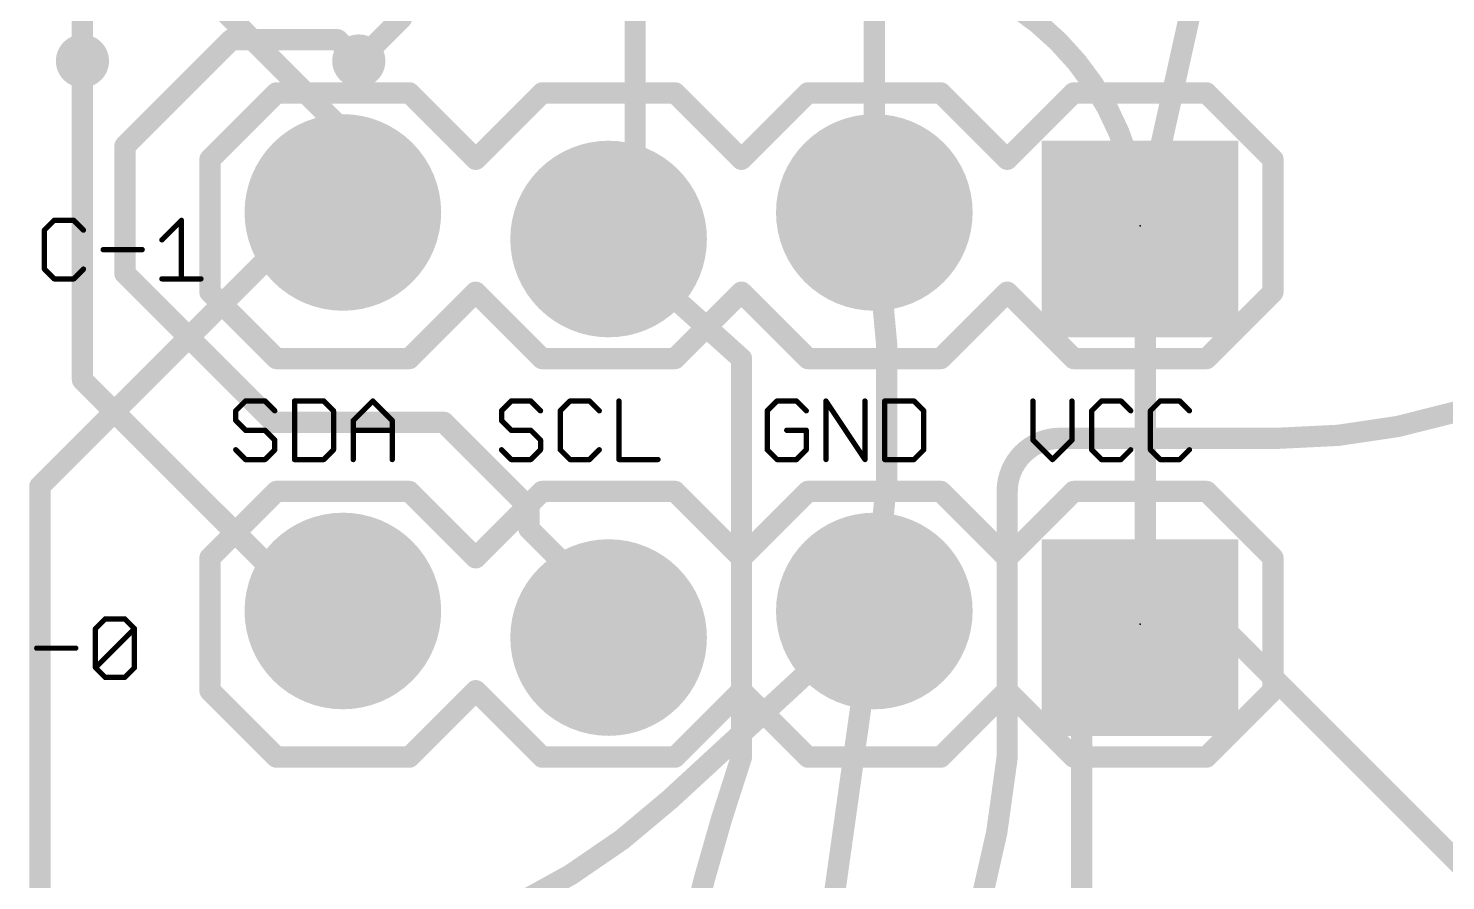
# Model space of a CAD drawing. Extents: x 0 to 40.9, y -0.1 to 59.7.
# Drawn here: x 13.5 to 27.05, y 40.73 to 48.88 of the extents above; entities that cross this region are included whole.
import ezdxf

# ---------------------------------------------------------------- set-up
doc = ezdxf.new("R2010")
doc.units = 0
for name, color, linetype in [('1', 22, 'CONTINUOUS'), ('16', 175, 'CONTINUOUS'), ('17', 82, 'CONTINUOUS'), ('18', 82, 'CONTINUOUS'), ('21', 253, 'CONTINUOUS'), ('23', 7, 'CONTINUOUS'), ('25', 253, 'CONTINUOUS'), ('51', 253, 'CONTINUOUS')]:
    doc.layers.add(name, color=color, linetype=linetype)

# ---------------------------------------------------------------- blocks, each defined once
blk = doc.blocks.new('RECT')
blk.add_solid([(-0.5, -0.5), (0.5, -0.5), (-0.5, 0.5), (0.5, 0.5)])
blk = doc.blocks.new('SQUAREP')
blk.add_solid([(-0.5, -0.5), (0.5, -0.5), (-0.5, 0.5), (0.5, 0.5)])
blk = doc.blocks.new('ROUNDP')
at = {"const_width": 0.5}
blk.add_lwpolyline([(0, -0.25, 1), (0, 0.25, 1), (0, -0.25)], format="xyb", dxfattribs=at)
blk = doc.blocks.new('ROUNDV')
at = {"const_width": 0.5}
blk.add_lwpolyline([(0, -0.25, 1), (0, 0.25, 1), (0, -0.25)], format="xyb", dxfattribs=at)

msp = doc.modelspace()

# ---------------------------------------------------------------- linework, layer by layer
at = {"layer": '1', "const_width": 0.2032}
for points in [[(24.13, 46.863), (25.4, 52.578)], [(15.4432, 48.768), (14.4272, 47.752)], [(16.4592, 48.768), (15.4432, 48.768)], [(16.6624, 48.5648), (16.4592, 48.768)], [(14.0208, 48.5648), (14.0208, 45.5168)], [(14.4272, 47.752), (14.4272, 46.5328)], [(24.13, 46.863), (24.1808, 46.736)], [(24.1808, 43.0784), (24.1808, 46.736)], [(14.4272, 46.5328), (15.8496, 45.1104)], [(14.0208, 45.5168), (16.0528, 43.4848)], [(15.8496, 45.1104), (17.4752, 45.1104)], [(17.4752, 45.1104), (18.288, 44.2976)], [(18.288, 44.2976), (18.288, 44.0944)], [(18.288, 44.0944), (18.8976, 43.4848)], [(16.0528, 43.4848), (16.4592, 43.4848)], [(16.4592, 43.4848), (16.51, 43.307)], [(18.8976, 43.4848), (18.8976, 43.0784)], [(21.59, 43.307), (19.6342, 41.5036)], [(18.8976, 43.0784), (19.05, 43.053)], [(24.1808, 43.0784), (24.13, 43.053)], [(24.1808, 43.0784), (24.9936, 43.0784)], [(24.9936, 43.0784), (27.2288, 40.8432)]]:
    msp.add_lwpolyline(points, dxfattribs=at)
at = {"layer": '1'}
for points, const_width in [([(24.13, 46.863, 0.4142), (21.463, 49.53)], 0.2032), ([(15.4432, 48.8188, 1), (15.4432, 48.7172)], 0.1016), ([(15.4791, 48.7321, 1), (15.4073, 48.8039)], 0.1016), ([(16.4951, 48.8039, 1), (16.4233, 48.7321)], 0.1016), ([(16.4592, 48.7172, 1), (16.4592, 48.8188)], 0.1016), ([(14.0716, 48.5648, 1), (13.97, 48.5648)], 0.1016), ([(16.6265, 48.5289, 1), (16.6983, 48.6007)], 0.1016), ([(14.478, 47.752, 1), (14.3764, 47.752)], 0.1016), ([(14.3913, 47.7879, 1), (14.4631, 47.7161)], 0.1016), ([(24.1772, 46.8819, 1), (24.0828, 46.8441)], 0.1016), ([(24.0804, 46.874, 1), (24.1796, 46.852)], 0.1016), ([(24.0792, 46.863, 1), (24.1808, 46.863)], 0.1016), ([(24.2316, 46.736, 1), (24.13, 46.736)], 0.1016), ([(24.1336, 46.7171, 1), (24.228, 46.7549)], 0.1016), ([(14.4631, 46.5687, 1), (14.3913, 46.4969)], 0.1016), ([(14.3764, 46.5328, 1), (14.478, 46.5328)], 0.1016), ([(14.0567, 45.5527, 1), (13.9849, 45.4809)], 0.1016), ([(13.97, 45.5168, 1), (14.0716, 45.5168)], 0.1016), ([(15.8496, 45.1612, 1), (15.8496, 45.0596)], 0.1016), ([(15.8137, 45.0745, 1), (15.8855, 45.1463)], 0.1016), ([(17.5111, 45.1463, 1), (17.4393, 45.0745)], 0.1016), ([(17.4752, 45.0596, 1), (17.4752, 45.1612)], 0.1016), ([(18.3388, 44.2976, 1), (18.2372, 44.2976)], 0.1016), ([(18.2521, 44.2617, 1), (18.3239, 44.3335)], 0.1016), ([(18.3239, 44.1303, 1), (18.2521, 44.0585)], 0.1016), ([(18.2372, 44.0944, 1), (18.3388, 44.0944)], 0.1016), ([(16.0528, 43.5356, 1), (16.0528, 43.434)], 0.1016), ([(16.0169, 43.4489, 1), (16.0887, 43.5207)], 0.1016), ([(16.508, 43.4988, 1), (16.4104, 43.4708)], 0.1016), ([(16.4592, 43.434, 1), (16.4592, 43.5356)], 0.1016), ([(18.9484, 43.4848, 1), (18.8468, 43.4848)], 0.1016), ([(18.8617, 43.4489, 1), (18.9335, 43.5207)], 0.1016), ([(16.4612, 43.293, 1), (16.5588, 43.321)], 0.1016), ([(21.6244, 43.2697, 1), (21.5556, 43.3443)], 0.1016), ([(18.906, 43.1285, 1), (18.8892, 43.0283)], 0.1016), ([(18.8468, 43.0784, 1), (18.9484, 43.0784)], 0.1016), ([(19.0416, 43.0029, 1), (19.0584, 43.1031)], 0.1016), ([(24.1073, 43.0984, 1), (24.1527, 43.0076)], 0.1016), ([(24.1808, 43.1292, 1), (24.1808, 43.0276)], 0.1016), ([(24.13, 43.0784, 1), (24.2316, 43.0784)], 0.1016), ([(24.2035, 43.033, 1), (24.1581, 43.1238)], 0.1016), ([(25.0295, 43.1143, 1), (24.9577, 43.0425)], 0.1016), ([(24.9936, 43.0276, 1), (24.9936, 43.1292)], 0.1016), ([(11.6332, 41.8846, 0.2624), (15.875, 39.878)], 0.2032), ([(15.875, 39.878, 0.17), (19.6342, 41.5036)], 0.2032), ([(19.5998, 41.5409, 1), (19.6686, 41.4663)], 0.1016), ([(19.6686, 41.4663, 1), (19.5998, 41.5409)], 0.1016)]:
    msp.add_lwpolyline(points, format="xyb", dxfattribs=dict(at, const_width=const_width))
at = {"layer": '16', "const_width": 0.2032}
for points in [[(21.59, 47.117), (21.59, 53.34)], [(16.4592, 47.9552), (13.208, 51.2064)], [(19.304, 47.1424), (19.304, 50.5968)], [(17.0688, 50.1904), (17.0688, 48.9712)], [(14.0208, 49.5808), (14.0208, 48.5648)], [(17.0688, 48.9712), (16.6624, 48.5648)], [(16.4592, 47.1424), (16.4592, 47.9552)], [(16.4592, 47.1424), (16.51, 47.117)], [(16.4592, 46.9392), (16.51, 47.117)], [(19.1008, 46.9392), (19.304, 47.1424)], [(16.0528, 46.9392), (13.6144, 44.5008)], [(16.4592, 46.9392), (16.0528, 46.9392)], [(19.05, 46.863), (19.1008, 46.9392)], [(20.32, 45.72), (19.05, 46.863)], [(20.32, 41.91), (20.32, 45.72)], [(23.368, 44.958), (25.4508, 44.958)], [(13.6144, 35.7632), (13.6144, 44.5008)], [(22.86, 41.91), (22.86, 44.45)], [(20.32, 34.29), (21.59, 43.307)], [(23.9776, 42.8752), (24.13, 43.053)], [(23.9776, 42.8752), (23.5712, 42.4688)], [(23.5712, 42.4688), (23.5712, 36.576)]]:
    msp.add_lwpolyline(points, dxfattribs=at)
at = {"layer": '16'}
for points, const_width in [([(25.4508, 44.958, 0.4142), (31.2928, 50.8)], 0.2032), ([(17.018, 48.9712, 1), (17.1196, 48.9712)], 0.1016), ([(16.6265, 48.6007, 1), (16.6983, 48.5289)], 0.1016), ([(13.97, 48.5648, 1), (14.0716, 48.5648)], 0.1016), ([(16.51, 47.9552, 1), (16.4084, 47.9552)], 0.1016), ([(16.4233, 47.9193, 1), (16.4951, 47.9911)], 0.1016), ([(16.4819, 47.1878, 1), (16.4365, 47.097)], 0.1016), ([(16.4084, 47.1424, 1), (16.51, 47.1424)], 0.1016), ([(16.5588, 47.103, 1), (16.4612, 47.131)], 0.1016), ([(16.4873, 47.0716, 1), (16.5327, 47.1624)], 0.1016), ([(19.2532, 47.1424, 1), (19.3548, 47.1424)], 0.1016), ([(19.3399, 47.1065, 1), (19.2681, 47.1783)], 0.1016), ([(21.59, 43.307, 0.0701), (21.59, 47.117)], 0.2032), ([(21.6403, 47.1241, 1), (21.5397, 47.1099)], 0.1016), ([(21.5392, 47.117, 1), (21.6408, 47.117)], 0.1016), ([(16.0528, 46.99, 1), (16.0528, 46.8884)], 0.1016), ([(16.0887, 46.9033, 1), (16.0169, 46.9751)], 0.1016), ([(16.4592, 46.8884, 1), (16.4592, 46.99)], 0.1016), ([(19.0649, 46.9751, 1), (19.1367, 46.9033)], 0.1016), ([(19.1431, 46.911, 1), (19.0585, 46.9674)], 0.1016), ([(16.4104, 46.9532, 1), (16.508, 46.9252)], 0.1016), ([(19.084, 46.9008, 1), (19.016, 46.8252)], 0.1016), ([(19.0077, 46.8912, 1), (19.0923, 46.8348)], 0.1016), ([(20.3708, 45.72, 1), (20.2692, 45.72)], 0.1016), ([(20.286, 45.6822, 1), (20.354, 45.7578)], 0.1016), ([(23.368, 44.958, 0.4142), (22.86, 44.45)], 0.2032), ([(23.368, 45.0088, 1), (23.368, 44.9072)], 0.1016), ([(23.368, 44.9072, 1), (23.368, 45.0088)], 0.1016), ([(25.4508, 45.0088, 1), (25.4508, 44.9072)], 0.1016), ([(25.4508, 44.9072, 1), (25.4508, 45.0088)], 0.1016), ([(13.6652, 44.5008, 1), (13.5636, 44.5008)], 0.1016), ([(13.5785, 44.5367, 1), (13.6503, 44.4649)], 0.1016), ([(22.9108, 44.45, 1), (22.8092, 44.45)], 0.1016), ([(22.8092, 44.45, 1), (22.9108, 44.45)], 0.1016), ([(21.5397, 43.3141, 1), (21.6403, 43.2999)], 0.1016), ([(21.6403, 43.2999, 1), (21.5397, 43.3141)], 0.1016), ([(24.1686, 43.0199, 1), (24.0914, 43.0861)], 0.1016), ([(23.939, 42.9083, 1), (24.0162, 42.8421)], 0.1016), ([(24.0135, 42.8393, 1), (23.9417, 42.9111)], 0.1016), ([(23.622, 42.4688, 1), (23.5204, 42.4688)], 0.1016), ([(23.5353, 42.5047, 1), (23.6071, 42.4329)], 0.1016), ([(20.32, 41.91, 0.025), (19.812, 40.132)], 0.2032), ([(20.3681, 41.8936, 1), (20.2719, 41.9264)], 0.1016), ([(22.098, 39.116, 0.0858), (22.86, 41.91)], 0.2032), ([(22.9106, 41.9052, 1), (22.8094, 41.9148)], 0.1016), ([(20.2692, 41.91, 1), (20.3708, 41.91)], 0.1016), ([(22.8092, 41.91, 1), (22.9108, 41.91)], 0.1016)]:
    msp.add_lwpolyline(points, format="xyb", dxfattribs=dict(at, const_width=const_width))
at = {"layer": '21', "const_width": 0.2032}
for points in [[(15.24, 47.625), (15.875, 48.26)], [(15.875, 48.26), (17.145, 48.26)], [(17.78, 47.625), (17.145, 48.26)], [(17.78, 47.625), (18.415, 48.26)], [(18.415, 48.26), (19.685, 48.26)], [(19.685, 48.26), (20.32, 47.625)], [(20.32, 47.625), (20.955, 48.26)], [(20.955, 48.26), (22.225, 48.26)], [(22.225, 48.26), (22.86, 47.625)], [(22.86, 47.625), (23.495, 48.26)], [(23.495, 48.26), (24.765, 48.26)], [(25.4, 47.625), (24.765, 48.26)], [(15.24, 46.355), (15.24, 47.625)], [(25.4, 46.355), (25.4, 47.625)], [(15.875, 45.72), (15.24, 46.355)], [(17.145, 45.72), (17.78, 46.355)], [(18.415, 45.72), (17.78, 46.355)], [(20.32, 46.355), (19.685, 45.72)], [(20.955, 45.72), (20.32, 46.355)], [(22.86, 46.355), (22.225, 45.72)], [(23.495, 45.72), (22.86, 46.355)], [(24.765, 45.72), (25.4, 46.355)], [(17.145, 45.72), (15.875, 45.72)], [(19.685, 45.72), (18.415, 45.72)], [(22.225, 45.72), (20.955, 45.72)], [(24.765, 45.72), (23.495, 45.72)], [(15.24, 43.815), (15.875, 44.45)], [(15.875, 44.45), (17.145, 44.45)], [(17.78, 43.815), (17.145, 44.45)], [(17.78, 43.815), (18.415, 44.45)], [(18.415, 44.45), (19.685, 44.45)], [(19.685, 44.45), (20.32, 43.815)], [(20.32, 43.815), (20.955, 44.45)], [(20.955, 44.45), (22.225, 44.45)], [(22.225, 44.45), (22.86, 43.815)], [(22.86, 43.815), (23.495, 44.45)], [(23.495, 44.45), (24.765, 44.45)], [(25.4, 43.815), (24.765, 44.45)], [(15.24, 42.545), (15.24, 43.815)], [(25.4, 42.545), (25.4, 43.815)], [(15.875, 41.91), (15.24, 42.545)], [(17.145, 41.91), (17.78, 42.545)], [(18.415, 41.91), (17.78, 42.545)], [(20.32, 42.545), (19.685, 41.91)], [(20.955, 41.91), (20.32, 42.545)], [(22.86, 42.545), (22.225, 41.91)], [(23.495, 41.91), (22.86, 42.545)], [(24.765, 41.91), (25.4, 42.545)], [(17.145, 41.91), (15.875, 41.91)], [(19.685, 41.91), (18.415, 41.91)], [(22.225, 41.91), (20.955, 41.91)], [(24.765, 41.91), (23.495, 41.91)]]:
    msp.add_lwpolyline(points, dxfattribs=at)
at = {"layer": '21', "const_width": 0.1016}
for points in [[(15.875, 48.3108, 1), (15.875, 48.2092)], [(15.9109, 48.2241, 1), (15.8391, 48.2959)], [(17.1809, 48.2959, 1), (17.1091, 48.2241)], [(17.145, 48.2092, 1), (17.145, 48.3108)], [(18.415, 48.3108, 1), (18.415, 48.2092)], [(18.4509, 48.2241, 1), (18.3791, 48.2959)], [(19.7209, 48.2959, 1), (19.6491, 48.2241)], [(19.685, 48.2092, 1), (19.685, 48.3108)], [(20.955, 48.3108, 1), (20.955, 48.2092)], [(20.9909, 48.2241, 1), (20.9191, 48.2959)], [(22.2609, 48.2959, 1), (22.1891, 48.2241)], [(22.225, 48.2092, 1), (22.225, 48.3108)], [(23.495, 48.3108, 1), (23.495, 48.2092)], [(23.5309, 48.2241, 1), (23.4591, 48.2959)], [(24.8009, 48.2959, 1), (24.7291, 48.2241)], [(24.765, 48.2092, 1), (24.765, 48.3108)], [(15.2908, 47.625, 1), (15.1892, 47.625)], [(15.2041, 47.6609, 1), (15.2759, 47.5891)], [(17.7441, 47.6609, 1), (17.8159, 47.5891)], [(17.7441, 47.5891, 1), (17.8159, 47.6609)], [(20.2841, 47.6609, 1), (20.3559, 47.5891)], [(20.2841, 47.5891, 1), (20.3559, 47.6609)], [(22.8241, 47.6609, 1), (22.8959, 47.5891)], [(22.8241, 47.5891, 1), (22.8959, 47.6609)], [(25.4508, 47.625, 1), (25.3492, 47.625)], [(25.3641, 47.5891, 1), (25.4359, 47.6609)], [(15.2759, 46.3909, 1), (15.2041, 46.3191)], [(15.1892, 46.355, 1), (15.2908, 46.355)], [(17.8159, 46.3909, 1), (17.7441, 46.3191)], [(17.8159, 46.3191, 1), (17.7441, 46.3909)], [(20.3559, 46.3909, 1), (20.2841, 46.3191)], [(20.3559, 46.3191, 1), (20.2841, 46.3909)], [(22.8959, 46.3909, 1), (22.8241, 46.3191)], [(22.8959, 46.3191, 1), (22.8241, 46.3909)], [(25.3492, 46.355, 1), (25.4508, 46.355)], [(25.4359, 46.3191, 1), (25.3641, 46.3909)], [(15.875, 45.7708, 1), (15.875, 45.6692)], [(15.8391, 45.6841, 1), (15.9109, 45.7559)], [(17.1091, 45.7559, 1), (17.1809, 45.6841)], [(17.145, 45.6692, 1), (17.145, 45.7708)], [(18.415, 45.7708, 1), (18.415, 45.6692)], [(18.3791, 45.6841, 1), (18.4509, 45.7559)], [(19.6491, 45.7559, 1), (19.7209, 45.6841)], [(19.685, 45.6692, 1), (19.685, 45.7708)], [(20.955, 45.7708, 1), (20.955, 45.6692)], [(20.9191, 45.6841, 1), (20.9909, 45.7559)], [(22.1891, 45.7559, 1), (22.2609, 45.6841)], [(22.225, 45.6692, 1), (22.225, 45.7708)], [(23.495, 45.7708, 1), (23.495, 45.6692)], [(23.4591, 45.6841, 1), (23.5309, 45.7559)], [(24.7291, 45.7559, 1), (24.8009, 45.6841)], [(24.765, 45.6692, 1), (24.765, 45.7708)], [(15.875, 44.5008, 1), (15.875, 44.3992)], [(15.9109, 44.4141, 1), (15.8391, 44.4859)], [(17.1809, 44.4859, 1), (17.1091, 44.4141)], [(17.145, 44.3992, 1), (17.145, 44.5008)], [(18.415, 44.5008, 1), (18.415, 44.3992)], [(18.4509, 44.4141, 1), (18.3791, 44.4859)], [(19.7209, 44.4859, 1), (19.6491, 44.4141)], [(19.685, 44.3992, 1), (19.685, 44.5008)], [(20.955, 44.5008, 1), (20.955, 44.3992)], [(20.9909, 44.4141, 1), (20.9191, 44.4859)], [(22.2609, 44.4859, 1), (22.1891, 44.4141)], [(22.225, 44.3992, 1), (22.225, 44.5008)], [(23.495, 44.5008, 1), (23.495, 44.3992)], [(23.5309, 44.4141, 1), (23.4591, 44.4859)], [(24.8009, 44.4859, 1), (24.7291, 44.4141)], [(24.765, 44.3992, 1), (24.765, 44.5008)], [(15.2908, 43.815, 1), (15.1892, 43.815)], [(15.2041, 43.8509, 1), (15.2759, 43.7791)], [(17.7441, 43.8509, 1), (17.8159, 43.7791)], [(17.7441, 43.7791, 1), (17.8159, 43.8509)], [(20.2841, 43.8509, 1), (20.3559, 43.7791)], [(20.2841, 43.7791, 1), (20.3559, 43.8509)], [(22.8241, 43.8509, 1), (22.8959, 43.7791)], [(22.8241, 43.7791, 1), (22.8959, 43.8509)], [(25.4508, 43.815, 1), (25.3492, 43.815)], [(25.3641, 43.7791, 1), (25.4359, 43.8509)], [(15.2759, 42.5809, 1), (15.2041, 42.5091)], [(15.1892, 42.545, 1), (15.2908, 42.545)], [(17.8159, 42.5809, 1), (17.7441, 42.5091)], [(17.8159, 42.5091, 1), (17.7441, 42.5809)], [(20.3559, 42.5809, 1), (20.2841, 42.5091)], [(20.3559, 42.5091, 1), (20.2841, 42.5809)], [(22.8959, 42.5809, 1), (22.8241, 42.5091)], [(22.8959, 42.5091, 1), (22.8241, 42.5809)], [(25.3492, 42.545, 1), (25.4508, 42.545)], [(25.4359, 42.5091, 1), (25.3641, 42.5809)], [(15.875, 41.9608, 1), (15.875, 41.8592)], [(15.8391, 41.8741, 1), (15.9109, 41.9459)], [(17.1091, 41.9459, 1), (17.1809, 41.8741)], [(17.145, 41.8592, 1), (17.145, 41.9608)], [(18.415, 41.9608, 1), (18.415, 41.8592)], [(18.3791, 41.8741, 1), (18.4509, 41.9459)], [(19.6491, 41.9459, 1), (19.7209, 41.8741)], [(19.685, 41.8592, 1), (19.685, 41.9608)], [(20.955, 41.9608, 1), (20.955, 41.8592)], [(20.9191, 41.8741, 1), (20.9909, 41.9459)], [(22.1891, 41.9459, 1), (22.2609, 41.8741)], [(22.225, 41.8592, 1), (22.225, 41.9608)], [(23.495, 41.9608, 1), (23.495, 41.8592)], [(23.4591, 41.8741, 1), (23.5309, 41.9459)], [(24.7291, 41.9459, 1), (24.8009, 41.8741)], [(24.765, 41.8592, 1), (24.765, 41.9608)]]:
    msp.add_lwpolyline(points, format="xyb", dxfattribs=at)
at = {"layer": '23'}
for p in [(24.13, 46.99), (24.13, 43.18)]:
    msp.add_point(p, dxfattribs=at)
at = {"layer": '25', "const_width": 0.0508}
for points in [[(13.7509, 47.0413), (13.6577, 46.9481)], [(13.9373, 47.0413), (13.7509, 47.0413)], [(14.0305, 46.9481), (13.9373, 47.0413)], [(14.7803, 46.8548), (14.9667, 47.0413)], [(14.9667, 47.0413), (14.9667, 46.482)], [(13.6577, 46.9481), (13.6577, 46.5752)], [(14.219, 46.7616), (14.5918, 46.7616)], [(13.6577, 46.5752), (13.7509, 46.482)], [(13.7509, 46.482), (13.9373, 46.482)], [(13.9373, 46.482), (14.0305, 46.5752)], [(14.7803, 46.482), (15.1531, 46.482)], [(15.5797, 45.3141), (15.4865, 45.2209)], [(15.7661, 45.3141), (15.5797, 45.3141)], [(15.8593, 45.2209), (15.7661, 45.3141)], [(16.0478, 45.3141), (16.0478, 44.7548)], [(16.3274, 45.3141), (16.0478, 45.3141)], [(16.4206, 45.2209), (16.3274, 45.3141)], [(16.6091, 45.1277), (16.7955, 45.3141)], [(16.7955, 45.3141), (16.9819, 45.1277)], [(18.1197, 45.3141), (18.0265, 45.2209)], [(18.3061, 45.3141), (18.1197, 45.3141)], [(18.3993, 45.2209), (18.3061, 45.3141)], [(18.681, 45.3141), (18.5878, 45.2209)], [(18.8674, 45.3141), (18.681, 45.3141)], [(18.9606, 45.2209), (18.8674, 45.3141)], [(19.1491, 45.3141), (19.1491, 44.7548)], [(20.6597, 45.3141), (20.5665, 45.2209)], [(20.8461, 45.3141), (20.6597, 45.3141)], [(20.9393, 45.2209), (20.8461, 45.3141)], [(21.1278, 44.7548), (21.1278, 45.3141)], [(21.1278, 45.3141), (21.5006, 44.7548)], [(21.5006, 44.7548), (21.5006, 45.3141)], [(21.6891, 45.3141), (21.6891, 44.7548)], [(21.9687, 45.3141), (21.6891, 45.3141)], [(22.0619, 45.2209), (21.9687, 45.3141)], [(23.1065, 45.3141), (23.1065, 44.9412)], [(23.4793, 44.9412), (23.4793, 45.3141)], [(23.761, 45.3141), (23.6678, 45.2209)], [(23.9474, 45.3141), (23.761, 45.3141)], [(24.0406, 45.2209), (23.9474, 45.3141)], [(24.3223, 45.3141), (24.2291, 45.2209)], [(24.5087, 45.3141), (24.3223, 45.3141)], [(24.6019, 45.2209), (24.5087, 45.3141)], [(15.4865, 45.2209), (15.4865, 45.1277)], [(15.4865, 45.1277), (15.5797, 45.0344)], [(16.4206, 44.848), (16.4206, 45.2209)], [(16.6091, 44.7548), (16.6091, 45.1277)], [(16.9819, 45.1277), (16.9819, 44.7548)], [(18.0265, 45.2209), (18.0265, 45.1277)], [(18.0265, 45.1277), (18.1197, 45.0344)], [(18.5878, 45.2209), (18.5878, 44.848)], [(20.5665, 45.2209), (20.5665, 44.848)], [(22.0619, 44.848), (22.0619, 45.2209)], [(23.6678, 45.2209), (23.6678, 44.848)], [(24.2291, 45.2209), (24.2291, 44.848)], [(15.5797, 45.0344), (15.7661, 45.0344)], [(15.7661, 45.0344), (15.8593, 44.9412)], [(16.6091, 45.0344), (16.9819, 45.0344)], [(18.1197, 45.0344), (18.3061, 45.0344)], [(18.3061, 45.0344), (18.3993, 44.9412)], [(20.9393, 45.0344), (20.7529, 45.0344)], [(20.9393, 44.848), (20.9393, 45.0344)], [(15.5797, 44.7548), (15.4865, 44.848)], [(15.8593, 44.848), (15.7661, 44.7548)], [(15.8593, 44.9412), (15.8593, 44.848)], [(16.3274, 44.7548), (16.4206, 44.848)], [(18.1197, 44.7548), (18.0265, 44.848)], [(18.3993, 44.848), (18.3061, 44.7548)], [(18.3993, 44.9412), (18.3993, 44.848)], [(18.5878, 44.848), (18.681, 44.7548)], [(18.8674, 44.7548), (18.9606, 44.848)], [(20.5665, 44.848), (20.6597, 44.7548)], [(20.8461, 44.7548), (20.9393, 44.848)], [(21.9687, 44.7548), (22.0619, 44.848)], [(23.1065, 44.9412), (23.2929, 44.7548)], [(23.2929, 44.7548), (23.4793, 44.9412)], [(23.6678, 44.848), (23.761, 44.7548)], [(23.9474, 44.7548), (24.0406, 44.848)], [(24.2291, 44.848), (24.3223, 44.7548)], [(24.5087, 44.7548), (24.6019, 44.848)], [(15.7661, 44.7548), (15.5797, 44.7548)], [(16.0478, 44.7548), (16.3274, 44.7548)], [(18.3061, 44.7548), (18.1197, 44.7548)], [(18.681, 44.7548), (18.8674, 44.7548)], [(19.1491, 44.7548), (19.5219, 44.7548)], [(20.6597, 44.7548), (20.8461, 44.7548)], [(21.6891, 44.7548), (21.9687, 44.7548)], [(23.761, 44.7548), (23.9474, 44.7548)], [(24.3223, 44.7548), (24.5087, 44.7548)], [(14.1453, 43.1381), (14.2385, 43.2313)], [(14.2385, 43.2313), (14.4249, 43.2313)], [(14.4249, 43.2313), (14.5181, 43.1381)], [(14.1453, 42.7652), (14.1453, 43.1381)], [(14.1453, 42.7652), (14.5181, 43.1381)], [(14.5181, 43.1381), (14.5181, 42.7652)], [(13.584, 42.9516), (13.9568, 42.9516)], [(14.2385, 42.672), (14.1453, 42.7652)], [(14.4249, 42.672), (14.2385, 42.672)], [(14.5181, 42.7652), (14.4249, 42.672)]]:
    msp.add_lwpolyline(points, dxfattribs=at)
at = {"layer": '25', "const_width": 0.0254}
for points in [[(13.7509, 47.054, 1), (13.7509, 47.0286)], [(13.7599, 47.0323, 1), (13.7419, 47.0503)], [(13.9463, 47.0503, 1), (13.9283, 47.0323)], [(13.9373, 47.0286, 1), (13.9373, 47.054)], [(14.9794, 47.0413, 1), (14.954, 47.0413)], [(14.9757, 47.0323, 1), (14.9577, 47.0503)], [(13.6704, 46.9481, 1), (13.645, 46.9481)], [(13.6487, 46.957, 1), (13.6666, 46.9391)], [(14.0215, 46.9391, 1), (14.0395, 46.957)], [(14.7713, 46.8638, 1), (14.7893, 46.8459)], [(14.219, 46.7743, 1), (14.219, 46.7489)], [(14.5918, 46.7489, 1), (14.5918, 46.7743)], [(13.6666, 46.5842, 1), (13.6487, 46.5662)], [(13.645, 46.5752, 1), (13.6704, 46.5752)], [(13.7509, 46.4947, 1), (13.7509, 46.4693)], [(13.7419, 46.473, 1), (13.7599, 46.491)], [(13.9283, 46.491, 1), (13.9463, 46.473)], [(13.9373, 46.4693, 1), (13.9373, 46.4947)], [(14.0395, 46.5662, 1), (14.0215, 46.5842)], [(14.7803, 46.4947, 1), (14.7803, 46.4693)], [(14.954, 46.482, 1), (14.9794, 46.482)], [(15.1531, 46.4693, 1), (15.1531, 46.4947)], [(15.5797, 45.3268, 1), (15.5797, 45.3014)], [(15.5887, 45.3051, 1), (15.5707, 45.3231)], [(15.7751, 45.3231, 1), (15.7571, 45.3051)], [(15.7661, 45.3014, 1), (15.7661, 45.3268)], [(16.0605, 45.3141, 1), (16.0351, 45.3141)], [(16.0478, 45.3268, 1), (16.0478, 45.3014)], [(16.3364, 45.3231, 1), (16.3184, 45.3051)], [(16.3274, 45.3014, 1), (16.3274, 45.3268)], [(16.8045, 45.3231, 1), (16.7865, 45.3051)], [(16.8045, 45.3051, 1), (16.7865, 45.3231)], [(18.1197, 45.3268, 1), (18.1197, 45.3014)], [(18.1287, 45.3051, 1), (18.1107, 45.3231)], [(18.3151, 45.3231, 1), (18.2971, 45.3051)], [(18.3061, 45.3014, 1), (18.3061, 45.3268)], [(18.681, 45.3268, 1), (18.681, 45.3014)], [(18.69, 45.3051, 1), (18.672, 45.3231)], [(18.8764, 45.3231, 1), (18.8584, 45.3051)], [(18.8674, 45.3014, 1), (18.8674, 45.3268)], [(19.1618, 45.3141, 1), (19.1364, 45.3141)], [(20.6597, 45.3268, 1), (20.6597, 45.3014)], [(20.6687, 45.3051, 1), (20.6507, 45.3231)], [(20.8551, 45.3231, 1), (20.8371, 45.3051)], [(20.8461, 45.3014, 1), (20.8461, 45.3268)], [(21.1405, 45.3141, 1), (21.1151, 45.3141)], [(21.1383, 45.3211, 1), (21.1172, 45.307)], [(21.5133, 45.3141, 1), (21.4879, 45.3141)], [(21.7018, 45.3141, 1), (21.6764, 45.3141)], [(21.6891, 45.3268, 1), (21.6891, 45.3014)], [(21.9777, 45.3231, 1), (21.9597, 45.3051)], [(21.9687, 45.3014, 1), (21.9687, 45.3268)], [(23.1192, 45.3141, 1), (23.0938, 45.3141)], [(23.492, 45.3141, 1), (23.4666, 45.3141)], [(23.761, 45.3268, 1), (23.761, 45.3014)], [(23.77, 45.3051, 1), (23.752, 45.3231)], [(23.9564, 45.3231, 1), (23.9384, 45.3051)], [(23.9474, 45.3014, 1), (23.9474, 45.3268)], [(24.3223, 45.3268, 1), (24.3223, 45.3014)], [(24.3313, 45.3051, 1), (24.3133, 45.3231)], [(24.5177, 45.3231, 1), (24.4997, 45.3051)], [(24.5087, 45.3014, 1), (24.5087, 45.3268)], [(15.4992, 45.2209, 1), (15.4738, 45.2209)], [(15.4775, 45.2298, 1), (15.4954, 45.2119)], [(15.4954, 45.1366, 1), (15.4775, 45.1187)], [(15.4738, 45.1277, 1), (15.4992, 45.1277)], [(15.8503, 45.2119, 1), (15.8683, 45.2298)], [(16.4333, 45.2209, 1), (16.4079, 45.2209)], [(16.4116, 45.2119, 1), (16.4296, 45.2298)], [(16.6218, 45.1277, 1), (16.5964, 45.1277)], [(16.6001, 45.1366, 1), (16.6181, 45.1187)], [(16.9946, 45.1277, 1), (16.9692, 45.1277)], [(16.973, 45.1187, 1), (16.9909, 45.1366)], [(18.0392, 45.2209, 1), (18.0138, 45.2209)], [(18.0175, 45.2298, 1), (18.0354, 45.2119)], [(18.0354, 45.1366, 1), (18.0175, 45.1187)], [(18.0138, 45.1277, 1), (18.0392, 45.1277)], [(18.3903, 45.2119, 1), (18.4083, 45.2298)], [(18.6005, 45.2209, 1), (18.5751, 45.2209)], [(18.5788, 45.2298, 1), (18.5968, 45.2119)], [(18.9516, 45.2119, 1), (18.9696, 45.2298)], [(20.5792, 45.2209, 1), (20.5538, 45.2209)], [(20.5575, 45.2298, 1), (20.5754, 45.2119)], [(20.9303, 45.2119, 1), (20.9483, 45.2298)], [(22.0746, 45.2209, 1), (22.0492, 45.2209)], [(22.053, 45.2119, 1), (22.0709, 45.2298)], [(23.6805, 45.2209, 1), (23.6551, 45.2209)], [(23.6588, 45.2298, 1), (23.6768, 45.2119)], [(24.0316, 45.2119, 1), (24.0496, 45.2298)], [(24.2418, 45.2209, 1), (24.2164, 45.2209)], [(24.2201, 45.2298, 1), (24.2381, 45.2119)], [(24.593, 45.2119, 1), (24.6109, 45.2298)], [(15.5797, 45.0471, 1), (15.5797, 45.0217)], [(15.5707, 45.0255, 1), (15.5887, 45.0434)], [(15.7751, 45.0434, 1), (15.7571, 45.0255)], [(15.7661, 45.0217, 1), (15.7661, 45.0471)], [(16.6091, 45.0471, 1), (16.6091, 45.0217)], [(16.9819, 45.0217, 1), (16.9819, 45.0471)], [(18.1197, 45.0471, 1), (18.1197, 45.0217)], [(18.1107, 45.0255, 1), (18.1287, 45.0434)], [(18.3151, 45.0434, 1), (18.2971, 45.0255)], [(18.3061, 45.0217, 1), (18.3061, 45.0471)], [(20.7529, 45.0471, 1), (20.7529, 45.0217)], [(20.952, 45.0344, 1), (20.9266, 45.0344)], [(20.9393, 45.0217, 1), (20.9393, 45.0471)], [(15.4954, 44.857, 1), (15.4775, 44.839)], [(15.872, 44.9412, 1), (15.8466, 44.9412)], [(15.8466, 44.848, 1), (15.872, 44.848)], [(15.8503, 44.9322, 1), (15.8683, 44.9502)], [(15.8683, 44.839, 1), (15.8503, 44.857)], [(16.4079, 44.848, 1), (16.4333, 44.848)], [(16.4296, 44.839, 1), (16.4116, 44.857)], [(18.0354, 44.857, 1), (18.0175, 44.839)], [(18.412, 44.9412, 1), (18.3866, 44.9412)], [(18.3866, 44.848, 1), (18.412, 44.848)], [(18.3903, 44.9322, 1), (18.4083, 44.9502)], [(18.4083, 44.839, 1), (18.3903, 44.857)], [(18.5968, 44.857, 1), (18.5788, 44.839)], [(18.5751, 44.848, 1), (18.6005, 44.848)], [(18.9696, 44.839, 1), (18.9516, 44.857)], [(20.5754, 44.857, 1), (20.5575, 44.839)], [(20.5538, 44.848, 1), (20.5792, 44.848)], [(20.9266, 44.848, 1), (20.952, 44.848)], [(20.9483, 44.839, 1), (20.9303, 44.857)], [(22.0492, 44.848, 1), (22.0746, 44.848)], [(22.0709, 44.839, 1), (22.053, 44.857)], [(23.1154, 44.9502, 1), (23.0975, 44.9322)], [(23.0938, 44.9412, 1), (23.1192, 44.9412)], [(23.4666, 44.9412, 1), (23.492, 44.9412)], [(23.4883, 44.9322, 1), (23.4703, 44.9502)], [(23.6768, 44.857, 1), (23.6588, 44.839)], [(23.6551, 44.848, 1), (23.6805, 44.848)], [(24.0496, 44.839, 1), (24.0316, 44.857)], [(24.2381, 44.857, 1), (24.2201, 44.839)], [(24.2164, 44.848, 1), (24.2418, 44.848)], [(24.6109, 44.839, 1), (24.593, 44.857)], [(15.5797, 44.7675, 1), (15.5797, 44.7421)], [(15.5707, 44.7458, 1), (15.5887, 44.7638)], [(15.7571, 44.7638, 1), (15.7751, 44.7458)], [(15.7661, 44.7421, 1), (15.7661, 44.7675)], [(16.0478, 44.7675, 1), (16.0478, 44.7421)], [(16.0351, 44.7548, 1), (16.0605, 44.7548)], [(16.3184, 44.7638, 1), (16.3364, 44.7458)], [(16.3274, 44.7421, 1), (16.3274, 44.7675)], [(16.5964, 44.7548, 1), (16.6218, 44.7548)], [(16.9692, 44.7548, 1), (16.9946, 44.7548)], [(18.1197, 44.7675, 1), (18.1197, 44.7421)], [(18.1107, 44.7458, 1), (18.1287, 44.7638)], [(18.2971, 44.7638, 1), (18.3151, 44.7458)], [(18.3061, 44.7421, 1), (18.3061, 44.7675)], [(18.681, 44.7675, 1), (18.681, 44.7421)], [(18.672, 44.7458, 1), (18.69, 44.7638)], [(18.8584, 44.7638, 1), (18.8764, 44.7458)], [(18.8674, 44.7421, 1), (18.8674, 44.7675)], [(19.1491, 44.7675, 1), (19.1491, 44.7421)], [(19.1364, 44.7548, 1), (19.1618, 44.7548)], [(19.5219, 44.7421, 1), (19.5219, 44.7675)], [(20.6597, 44.7675, 1), (20.6597, 44.7421)], [(20.6507, 44.7458, 1), (20.6687, 44.7638)], [(20.8371, 44.7638, 1), (20.8551, 44.7458)], [(20.8461, 44.7421, 1), (20.8461, 44.7675)], [(21.1151, 44.7548, 1), (21.1405, 44.7548)], [(21.4879, 44.7548, 1), (21.5133, 44.7548)], [(21.4901, 44.7478, 1), (21.5112, 44.7618)], [(21.6891, 44.7675, 1), (21.6891, 44.7421)], [(21.6764, 44.7548, 1), (21.7018, 44.7548)], [(21.9597, 44.7638, 1), (21.9777, 44.7458)], [(21.9687, 44.7421, 1), (21.9687, 44.7675)], [(23.2839, 44.7638, 1), (23.3019, 44.7458)], [(23.2839, 44.7458, 1), (23.3019, 44.7638)], [(23.761, 44.7675, 1), (23.761, 44.7421)], [(23.752, 44.7458, 1), (23.77, 44.7638)], [(23.9384, 44.7638, 1), (23.9564, 44.7458)], [(23.9474, 44.7421, 1), (23.9474, 44.7675)], [(24.3223, 44.7675, 1), (24.3223, 44.7421)], [(24.3133, 44.7458, 1), (24.3313, 44.7638)], [(24.4997, 44.7638, 1), (24.5177, 44.7458)], [(24.5087, 44.7421, 1), (24.5087, 44.7675)], [(14.2385, 43.244, 1), (14.2385, 43.2186)], [(14.2475, 43.2223, 1), (14.2295, 43.2403)], [(14.4339, 43.2403, 1), (14.4159, 43.2223)], [(14.4249, 43.2186, 1), (14.4249, 43.244)], [(14.158, 43.1381, 1), (14.1326, 43.1381)], [(14.1363, 43.147, 1), (14.1543, 43.1291)], [(14.5308, 43.1381, 1), (14.5054, 43.1381)], [(14.5271, 43.1291, 1), (14.5092, 43.147)], [(14.5092, 43.1291, 1), (14.5271, 43.147)], [(13.584, 42.9643, 1), (13.584, 42.9389)], [(13.9568, 42.9389, 1), (13.9568, 42.9643)], [(14.1543, 42.7742, 1), (14.1363, 42.7562)], [(14.1363, 42.7742, 1), (14.1543, 42.7562)], [(14.1326, 42.7652, 1), (14.158, 42.7652)], [(14.2385, 42.6847, 1), (14.2385, 42.6593)], [(14.2295, 42.663, 1), (14.2475, 42.681)], [(14.4159, 42.681, 1), (14.4339, 42.663)], [(14.4249, 42.6593, 1), (14.4249, 42.6847)], [(14.5054, 42.7652, 1), (14.5308, 42.7652)], [(14.5271, 42.7562, 1), (14.5092, 42.7742)]]:
    msp.add_lwpolyline(points, format="xyb", dxfattribs=at)

# ---------------------------------------------------------------- block references
at = {"layer": '17', "xscale": 1.8796, "yscale": 1.8796, "rotation": 270}
for name, p in [('ROUNDP', (16.51, 47.117)), ('ROUNDP', (16.51, 47.117)), ('ROUNDP', (21.59, 47.117)), ('ROUNDP', (21.59, 47.117)), ('ROUNDP', (19.05, 46.863)), ('ROUNDP', (19.05, 46.863)), ('SQUAREP', (24.13, 46.863)), ('SQUAREP', (24.13, 46.863)), ('ROUNDP', (16.51, 43.307)), ('ROUNDP', (16.51, 43.307)), ('ROUNDP', (21.59, 43.307)), ('ROUNDP', (21.59, 43.307)), ('ROUNDP', (19.05, 43.053)), ('ROUNDP', (19.05, 43.053)), ('SQUAREP', (24.13, 43.053)), ('SQUAREP', (24.13, 43.053))]:
    msp.add_blockref(name, p, dxfattribs=at)
at = {"layer": '18', "xscale": 0.508, "yscale": 0.508}
for p in [(14.0208, 48.5648), (14.0208, 48.5648), (16.6624, 48.5648), (16.6624, 48.5648)]:
    msp.add_blockref('ROUNDV', p, dxfattribs=at)
at = {"layer": '51', "xscale": 0.508, "yscale": 0.508, "rotation": 180}
for p in [(16.51, 46.99), (19.05, 46.99), (21.59, 46.99), (24.13, 46.99), (16.51, 43.18), (19.05, 43.18), (21.59, 43.18), (24.13, 43.18)]:
    msp.add_blockref('RECT', p, dxfattribs=at)

doc.saveas('drawing.dxf')
